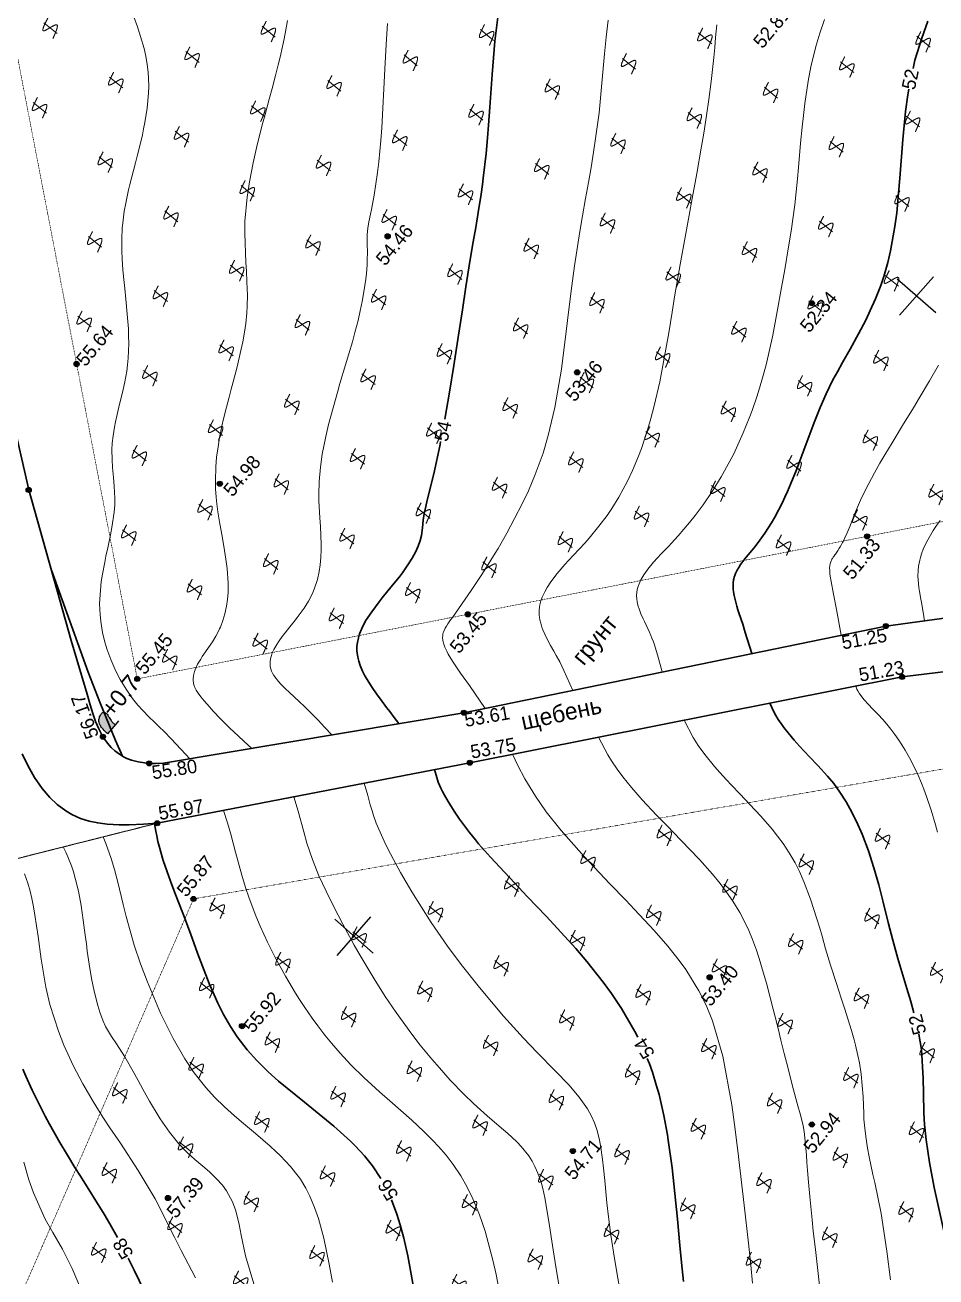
# Model space of a CAD drawing. Header units: millimetres. Extents: x -2893842 to -949497, y -1203244 to 262218.
# Drawn here: x -2253467 to -2200025, y -329815 to -256348 of the extents above; entities that cross this region are included whole.
import ezdxf

# ---------------------------------------------------------------- set-up
doc = ezdxf.new("R2010")
doc.units = ezdxf.units.MM
doc.linetypes.add('g5_05x2', pattern=[3.5, 2.5, -1])
doc.linetypes.add('g5_366', pattern=[0.85, 0.1, -0.75])
doc.layers.get('0').update_dxf_attribs({"lineweight": 5})
for name, color, linetype in [('!!!_ Размеры', 7, 'Continuous'), ('02_сетка', 253, 'Continuous'), ('10_Границы покрытий и угодий', 253, 'Continuous'), ('12_Рельеф', 253, 'Continuous'), ('13_Растительность', 253, 'Continuous'), ('19_Горизонтали', 253, 'Continuous'), ('61_Отметки высоты поверхности', 253, 'Continuous')]:
    doc.layers.add(name, color=color, linetype=linetype)
doc.styles.add('LIKE17', font='d431.shx')
doc.styles.add('LIKE36', font='pragmai.shx')

# ---------------------------------------------------------------- blocks, each defined once
blk = doc.blocks.new('g5_330')
blk.add_hatch(color=0).paths.add_polyline_path([(-0.15, 0, 1), (0.15, 0, 1)])
at = {"color": 0}
blk.add_circle((0, 0), 0.15, dxfattribs=at)
blk = doc.blocks.new('g5_346')
blk.add_hatch(color=0).paths.add_polyline_path([(-0.375, 0), (-0.369, 0.104), (-0.361, 0.21), (-0.353, 0.299), (-0.341, 0.389), (-0.328, 0.465), (-0.313, 0.536), (-0.295, 0.599), (-0.276, 0.655), (-0.253, 0.71), (-0.224, 0.764), (-0.188, 0.818), (-0.144, 0.87), (-0.104, 0.907), (-0.06, 0.94), (-0.01, 0.971), (0.039, 0.993), (0.092, 1.013), (0.153, 1.029), (0.218, 1.041), (0.265, 1.046), (0.312, 1.046), (0.366, 1.041), (0.408, 1.029), (0.443, 1.011), (0.469, 0.986), (0.478, 0.971), (0.49, 0.941), (0.495, 0.904), (0.496, 0.872), (0.492, 0.833), (0.482, 0.774), (0.466, 0.712), (0.449, 0.654), (0.432, 0.601), (0.417, 0.553), (0.396, 0.489), (0.372, 0.417), (0.356, 0.362), (0.343, 0.318), (0.331, 0.269), (0.321, 0.221), (0.316, 0.188), (0.313, 0.153), (0.312, 0.121), (0.314, 0.093), (0.32, 0.067), (0.328, 0.047), (0.338, 0.029), (0.352, 0.015), (0.368, 0.004), (0.375, 0)])
at = {"color": 0}
for points in [[(-0.375, 0), (-0.369, 0.104), (-0.361, 0.21), (-0.353, 0.299), (-0.341, 0.389), (-0.328, 0.465), (-0.313, 0.536), (-0.295, 0.599), (-0.276, 0.655), (-0.253, 0.71), (-0.224, 0.764), (-0.188, 0.818), (-0.144, 0.87), (-0.104, 0.907), (-0.06, 0.94), (-0.01, 0.971), (0.039, 0.993), (0.092, 1.013), (0.153, 1.029), (0.218, 1.041), (0.265, 1.046), (0.312, 1.046), (0.366, 1.041), (0.408, 1.029), (0.443, 1.011), (0.469, 0.986), (0.478, 0.971), (0.49, 0.941), (0.495, 0.904), (0.496, 0.872), (0.492, 0.833), (0.482, 0.774), (0.466, 0.712), (0.449, 0.654), (0.432, 0.601), (0.417, 0.553), (0.396, 0.489), (0.372, 0.417), (0.356, 0.362), (0.343, 0.318), (0.331, 0.269), (0.321, 0.221), (0.316, 0.188), (0.313, 0.153), (0.312, 0.121), (0.314, 0.093), (0.32, 0.067), (0.328, 0.047), (0.338, 0.029), (0.352, 0.015), (0.368, 0.004), (0.375, 0)], [(-0.375, 0), (0.375, 0)], [(0.375, 0), (0.625, 0)]]:
    blk.add_lwpolyline(points, dxfattribs=at)
blk = doc.blocks.new('g5_411')
at = {"color": 0, "linetype": 'Continuous', "lineweight": 15}
for points in [[(0.375, 1), (0.365, 0.998), (0.355, 0.996), (0.346, 0.994), (0.336, 0.991), (0.326, 0.989), (0.316, 0.987), (0.307, 0.985), (0.297, 0.983), (0.287, 0.981), (0.277, 0.979), (0.268, 0.976), (0.258, 0.974), (0.248, 0.972), (0.238, 0.97), (0.228, 0.968), (0.219, 0.966), (0.209, 0.963), (0.199, 0.961), (0.189, 0.959), (0.18, 0.957), (0.17, 0.955), (0.16, 0.952), (0.15, 0.95), (0.141, 0.948), (0.131, 0.946), (0.121, 0.943), (0.111, 0.941), (0.102, 0.939), (0.092, 0.937), (0.082, 0.934), (0.073, 0.932), (0.063, 0.93), (0.053, 0.927), (0.043, 0.925), (0.034, 0.923), (0.024, 0.92), (0.014, 0.918), (0.005, 0.915), (-0.005, 0.913), (-0.015, 0.911), (-0.025, 0.908), (-0.034, 0.906), (-0.044, 0.903), (-0.054, 0.901), (-0.063, 0.898), (-0.073, 0.895), (-0.083, 0.893), (-0.092, 0.89), (-0.102, 0.887), (-0.111, 0.885), (-0.121, 0.882), (-0.131, 0.879), (-0.14, 0.876), (-0.15, 0.873), (-0.159, 0.87), (-0.169, 0.867), (-0.178, 0.864), (-0.188, 0.861), (-0.197, 0.858), (-0.207, 0.855), (-0.216, 0.852), (-0.226, 0.849), (-0.235, 0.845), (-0.245, 0.842), (-0.254, 0.838), (-0.263, 0.834), (-0.272, 0.831), (-0.282, 0.827), (-0.291, 0.823), (-0.3, 0.818), (-0.309, 0.814), (-0.318, 0.809), (-0.327, 0.805), (-0.335, 0.799), (-0.344, 0.794), (-0.352, 0.788), (-0.36, 0.782), (-0.367, 0.775), (-0.374, 0.768), (-0.379, 0.76), (-0.383, 0.75), (-0.385, 0.741), (-0.384, 0.731), (-0.38, 0.721), (-0.375, 0.713), (-0.369, 0.705), (-0.361, 0.698), (-0.354, 0.692), (-0.346, 0.686), (-0.337, 0.681), (-0.329, 0.675), (-0.32, 0.67), (-0.312, 0.665), (-0.303, 0.661), (-0.294, 0.656), (-0.285, 0.652), (-0.276, 0.647), (-0.267, 0.643), (-0.258, 0.639), (-0.249, 0.635), (-0.239, 0.631), (-0.23, 0.627), (-0.221, 0.623), (-0.212, 0.619), (-0.202, 0.616), (-0.193, 0.612), (-0.184, 0.608), (-0.174, 0.605), (-0.165, 0.601), (-0.156, 0.597), (-0.146, 0.594), (-0.137, 0.59), (-0.128, 0.587), (-0.118, 0.584), (-0.109, 0.58), (-0.099, 0.577), (-0.09, 0.573), (-0.081, 0.57), (-0.071, 0.567), (-0.062, 0.563), (-0.052, 0.56), (-0.043, 0.556), (-0.034, 0.553), (-0.024, 0.55), (-0.015, 0.546), (-0.005, 0.543), (0.004, 0.54), (0.013, 0.536), (0.023, 0.533), (0.032, 0.53), (0.042, 0.526), (0.051, 0.523), (0.061, 0.519), (0.07, 0.516), (0.079, 0.513), (0.089, 0.509), (0.098, 0.506), (0.108, 0.502), (0.117, 0.499), (0.126, 0.495), (0.136, 0.492), (0.145, 0.488), (0.154, 0.485), (0.164, 0.481), (0.173, 0.477), (0.182, 0.474), (0.191, 0.47), (0.201, 0.466), (0.21, 0.462), (0.219, 0.458), (0.228, 0.454), (0.238, 0.45), (0.247, 0.446), (0.256, 0.442), (0.265, 0.438), (0.274, 0.433), (0.283, 0.429), (0.292, 0.425), (0.301, 0.42), (0.309, 0.415), (0.318, 0.41), (0.327, 0.405), (0.335, 0.4), (0.343, 0.394), (0.351, 0.388), (0.359, 0.382), (0.367, 0.375), (0.374, 0.368), (0.38, 0.36), (0.385, 0.352), (0.39, 0.343), (0.392, 0.333), (0.392, 0.323), (0.391, 0.313), (0.387, 0.304), (0.382, 0.295), (0.377, 0.287), (0.37, 0.279), (0.363, 0.272), (0.356, 0.266), (0.348, 0.259), (0.34, 0.253), (0.332, 0.248), (0.323, 0.242), (0.315, 0.237), (0.306, 0.232), (0.298, 0.227), (0.289, 0.222), (0.28, 0.217), (0.271, 0.213), (0.262, 0.208), (0.253, 0.204), (0.244, 0.2), (0.235, 0.196), (0.226, 0.192), (0.217, 0.188), (0.207, 0.184), (0.198, 0.18), (0.189, 0.176), (0.179, 0.173), (0.17, 0.169), (0.161, 0.165), (0.151, 0.162), (0.142, 0.158), (0.133, 0.155), (0.123, 0.151), (0.114, 0.148), (0.105, 0.145), (0.095, 0.141), (0.086, 0.138), (0.076, 0.135), (0.067, 0.132), (0.057, 0.129), (0.048, 0.125), (0.038, 0.122), (0.029, 0.119), (0.019, 0.116), (0.01, 0.113), (0, 0.11), (-0.009, 0.107), (-0.019, 0.104), (-0.028, 0.101), (-0.038, 0.098), (-0.048, 0.095), (-0.057, 0.092), (-0.067, 0.089), (-0.076, 0.086), (-0.086, 0.083), (-0.095, 0.08), (-0.105, 0.078), (-0.115, 0.075), (-0.124, 0.072), (-0.134, 0.069), (-0.143, 0.066), (-0.153, 0.063), (-0.162, 0.061), (-0.172, 0.058), (-0.182, 0.055), (-0.191, 0.052), (-0.201, 0.049), (-0.21, 0.047), (-0.22, 0.044), (-0.23, 0.041), (-0.239, 0.038), (-0.249, 0.036), (-0.259, 0.033), (-0.268, 0.03), (-0.278, 0.027), (-0.287, 0.025), (-0.297, 0.022), (-0.307, 0.019), (-0.316, 0.017), (-0.326, 0.014), (-0.336, 0.011), (-0.345, 0.008), (-0.355, 0.006), (-0.364, 0.003), (-0.374, 0), (-0.375, 0)], [(0, 1), (0, 0)]]:
    blk.add_lwpolyline(points, dxfattribs=at)
blk = doc.blocks.new('Топо_07.04.17')
at = {"layer": '02_сетка', "linetype": 'Continuous'}
for p, q in [((-290461, -128586), (-288240, -126570)), ((-288343, -128689), (-290359, -126467))]:
    blk.add_line(p, q, dxfattribs=at)
at = {"layer": '02_сетка', "color": 7, "linetype": 'Continuous'}
for p, q in [((-325366, -162293), (-327383, -160071)), ((-327485, -162190), (-325264, -160174))]:
    blk.add_line(p, q, dxfattribs=at)
at = {"layer": '10_Границы покрытий и угодий', "color": 7, "linetype": 'Continuous', "lineweight": 30}
for points in [[(-221660, -145466), (-237451, -146183), (-251763, -147237), (-267753, -148841), (-284436, -149626), (-292712, -149691), (-318479, -151835), (-337097, -153294), (-337907, -153255), (-338742, -153196), (-339329, -153132), (-340019, -153016), (-340564, -152883), (-341045, -152722), (-341535, -152504), (-342009, -152222), (-342342, -151969), (-342798, -151537), (-343180, -151082), (-343568, -150515), (-343947, -149824), (-344269, -149079), (-344514, -148351)], [(-284245, -146411), (-293315, -146618), (-318497, -148879), (-336333, -149838), (-336800, -149804), (-337171, -149751), (-337440, -149695), (-337801, -149593), (-338184, -149441), (-338432, -149313), (-338618, -149196), (-338848, -149023), (-339091, -148796), (-339275, -148583), (-339471, -148302), (-339692, -147894), (-339885, -147407), (-340018, -146951), (-340125, -146474), (-340222, -145946), (-340330, -145310), (-340899, -142074), (-342387, -133008), (-343555, -122690)]]:
    blk.add_lwpolyline(points, dxfattribs=at)
at = {"layer": '10_Границы покрытий и угодий', "linetype": 'g5_366', "lineweight": 20}
blk.add_lwpolyline([(-345657, -36828), (-325744, -34244), (-300435, -54263), (-277517, -63033), (-271528, -139475), (-337307, -144745)], close=True, dxfattribs=at)
at = {"layer": '10_Границы покрытий и угодий', "color": 7, "linetype": 'g5_05x2', "lineweight": 20}
blk.add_lwpolyline([(-345884, -154481), (-337097, -153294)], dxfattribs=at)
at = {"layer": '10_Границы покрытий и угодий', "color": 7, "linetype": 'g5_366', "lineweight": 20}
blk.add_lwpolyline([(-330321, -287849), (-350719, -184339), (-335483, -157948), (-260135, -153513), (-248052, -288537)], close=True, dxfattribs=at)
at = {"layer": '19_Горизонтали', "linetype": 'Continuous', "lineweight": 20}
for points in [[(-334770, -149754), (-335211, -149144), (-335739, -148439), (-336075, -148013), (-336369, -147655), (-336596, -147381), (-336877, -147038), (-337190, -146635), (-337444, -146276), (-337706, -145860), (-338027, -145276), (-338309, -144662), (-338503, -144162), (-338728, -143442), (-338880, -142795), (-338964, -142304), (-339022, -141812), (-339056, -141160), (-339053, -140753), (-339007, -140118), (-338763, -138832), (-338645, -138406), (-338433, -137727), (-338320, -137389), (-338153, -136900), (-337912, -136174), (-337779, -135744), (-337553, -134866), (-337473, -134446), (-337420, -134060), (-337370, -133348), (-337357, -132848), (-337345, -132253), (-337325, -131787), (-337270, -131216), (-337206, -130828), (-337113, -130411), (-336977, -129920), (-336879, -129614), (-336735, -129195), (-336523, -128613), (-336359, -128171), (-336218, -127782), (-336068, -127346), (-335885, -126740), (-335794, -126375), (-335712, -125980), (-335641, -125558), (-335586, -125132), (-335542, -124692), (-335512, -124273), (-335476, -123408), (-335461, -122537), (-335455, -121905), (-335448, -121367), (-335435, -120806), (-335407, -120149), (-335374, -119682), (-335301, -118997), (-335197, -118351), (-335143, -118084), (-334967, -117378), (-334832, -116922), (-334582, -116172), (-334470, -115862), (-334004, -114638), (-333860, -114265), (-333612, -113613), (-333409, -113050), (-333297, -112721), (-333177, -112348), (-332951, -111537), (-332772, -110668), (-332715, -110267), (-332673, -109814), (-332656, -109431), (-332659, -108986), (-332692, -108483), (-332744, -108029), (-332862, -107316), (-332982, -106732), (-333121, -106123)], [(-331098, -149557), (-331508, -149091), (-332051, -148456), (-332217, -148256), (-332512, -147891), (-332719, -147626), (-333094, -147127), (-333284, -146862), (-333558, -146461), (-333718, -146215), (-333852, -145983), (-333945, -145790), (-334006, -145626), (-334046, -145460), (-334057, -145373), (-334060, -145210), (-334048, -145097), (-334020, -144962), (-333983, -144842), (-333921, -144690), (-333823, -144502), (-333690, -144292), (-333478, -144008), (-333371, -143877), (-333146, -143613), (-332954, -143393), (-332683, -143075), (-332443, -142771), (-332332, -142615), (-332173, -142368), (-332120, -142279), (-331927, -141911), (-331764, -141530), (-331617, -141092), (-331520, -140713), (-331443, -140303), (-331377, -139761), (-331339, -138905), (-331346, -138347), (-331366, -137844), (-331420, -136976), (-331467, -136248), (-331501, -135538), (-331509, -135062), (-331504, -134667), (-331483, -134182), (-331444, -133709), (-331328, -132897), (-331216, -132348), (-331066, -131752), (-330913, -131224), (-330699, -130566), (-330552, -130148), (-330312, -129501), (-330094, -128935), (-329910, -128465), (-329749, -128056), (-329421, -127202), (-329089, -126275), (-328928, -125784), (-328768, -125245), (-328634, -124732), (-328503, -124131), (-328434, -123738), (-328350, -123095), (-328285, -122325), (-328248, -121686), (-328223, -121183), (-328097, -119459), (-327999, -118759), (-327716, -117384), (-327481, -116508), (-327139, -115418), (-326840, -114564), (-326555, -113799), (-326331, -113217), (-326121, -112681), (-325777, -111812), (-325541, -111215), (-325256, -110480), (-325025, -109865), (-324871, -109443), (-324659, -108832), (-324517, -108403), (-324354, -107880), (-324204, -107355)], [(-326326, -149300), (-326709, -148790), (-327039, -148357), (-327300, -148021), (-327513, -147752), (-327731, -147482), (-328017, -147138), (-328529, -146543), (-328752, -146280), (-328952, -146028), (-329100, -145824), (-329213, -145647), (-329319, -145449), (-329379, -145311), (-329425, -145174), (-329457, -145033), (-329470, -144896), (-329469, -144773), (-329446, -144600), (-329383, -144383), (-329337, -144270), (-329265, -144124), (-329146, -143928), (-328947, -143655), (-328838, -143523), (-328738, -143407), (-328511, -143163), (-328389, -143036), (-328064, -142712), (-327760, -142412), (-327580, -142231), (-327244, -141876), (-327116, -141731), (-326808, -141344), (-326554, -140961), (-326396, -140677), (-326150, -140135), (-325994, -139683), (-325893, -139312), (-325801, -138879), (-325728, -138415), (-325693, -138120), (-325615, -137066), (-325593, -136565), (-325539, -135555), (-325504, -135185), (-325396, -134431), (-325230, -133621), (-325034, -132864), (-324720, -131862), (-324720, -131862), (-324476, -131174), (-323722, -129297), (-323535, -128859), (-323082, -127806), (-322822, -127196), (-322541, -126520), (-322328, -125991), (-322067, -125304), (-321871, -124754), (-321697, -124225), (-321534, -123680), (-321347, -122958), (-321273, -122629), (-321174, -122115), (-321126, -121819), (-321073, -121428), (-321021, -120883), (-320996, -120566), (-320967, -120354), (-320888, -119985), (-320784, -119623), (-320643, -119197), (-320552, -118929), (-320292, -118102), (-319944, -116809), (-319799, -116191), (-319542, -114955), (-319407, -114233), (-319210, -113088), (-319030, -111979), (-318846, -110827), (-318605, -109396), (-318379, -108189)], [(-317219, -148764), (-317991, -147329), (-318290, -146790), (-318425, -146542), (-318620, -146174), (-318811, -145797), (-318811, -145797), (-319011, -145367), (-319086, -145181), (-319131, -145053), (-319168, -144931), (-319199, -144807), (-319220, -144693), (-319231, -144601), (-319238, -144500), (-319232, -144350), (-319216, -144244), (-319185, -144127), (-319150, -144039), (-319104, -143948), (-319024, -143822), (-318939, -143709), (-318832, -143582), (-318701, -143435), (-318526, -143241), (-318120, -142785), (-317668, -142272), (-317253, -141791), (-316674, -141105), (-316324, -140679), (-315908, -140159), (-315618, -139789), (-315412, -139520), (-314798, -138693), (-313708, -137093), (-313258, -136362), (-312754, -135468), (-312160, -134260), (-311742, -133269), (-311176, -131688), (-310535, -129488), (-309999, -127329), (-309699, -126052), (-309375, -124697), (-309088, -123556), (-308544, -121586), (-308282, -120687), (-307991, -119705), (-307718, -118781), (-307470, -117926), (-307117, -116660), (-306646, -114794), (-306194, -112666), (-305934, -111382), (-305733, -110428), (-305508, -109447)], [(-311988, -148294), (-312376, -147072), (-312568, -146546), (-312728, -146157), (-312840, -145891), (-312991, -145530), (-313158, -145102), (-313249, -144841), (-313332, -144562), (-313373, -144399), (-313418, -144163), (-313442, -143960), (-313450, -143810), (-313449, -143679), (-313422, -143414), (-313377, -143210), (-313340, -143085), (-313260, -142873), (-313154, -142653), (-312981, -142363), (-312817, -142133), (-312563, -141823), (-312142, -141383), (-311625, -140905), (-311390, -140700), (-311053, -140412), (-310328, -139792), (-310033, -139529), (-309382, -138902), (-308841, -138321), (-308516, -137943), (-308036, -137333), (-307428, -136464), (-307057, -135869), (-306615, -135080), (-306396, -134655), (-305884, -133549), (-305638, -132958), (-305363, -132248), (-304885, -130880), (-304036, -128088), (-303699, -126896), (-303424, -125915), (-302922, -124177), (-302449, -122602), (-302069, -121356), (-301777, -120404), (-301347, -118986), (-300919, -117534), (-300675, -116679), (-300397, -115668), (-300156, -114748), (-299899, -113706), (-299589, -112329), (-299468, -111741), (-299356, -111170), (-299199, -110438)], [(-292879, -110840), (-293247, -111615), (-293571, -112367), (-293988, -113508), (-294242, -114322), (-294585, -115600), (-294751, -116298), (-294901, -116975), (-295093, -117889), (-295381, -119304), (-295513, -119944), (-295847, -121451), (-296235, -122972), (-296482, -123862), (-296857, -125157), (-297160, -126186), (-297565, -127559), (-297983, -128902), (-298576, -130585), (-298864, -131318), (-299111, -131906), (-299328, -132395), (-299694, -133166), (-299906, -133585), (-300352, -134410), (-301049, -135562), (-301324, -135977), (-301934, -136831), (-302560, -137625), (-303172, -138334), (-303704, -138901), (-304083, -139283), (-304452, -139636), (-304830, -139982), (-305267, -140364), (-305465, -140530), (-305658, -140691), (-305931, -140920), (-306183, -141134), (-306434, -141355), (-306612, -141521), (-306752, -141659), (-307093, -142034), (-307295, -142306), (-307355, -142400), (-307429, -142528), (-307498, -142668), (-307569, -142845), (-307651, -143183), (-307666, -143409), (-307662, -143557), (-307639, -143761), (-307583, -144046), (-307521, -144276), (-307424, -144586), (-307365, -144758), (-307258, -145062), (-307152, -145371), (-307078, -145604), (-307031, -145766), (-306973, -145996), (-306942, -146128), (-306820, -146790), (-306653, -147815)], [(-288534, -131755), (-289146, -132601), (-289861, -133553), (-290259, -134070), (-291013, -135037), (-291155, -135218), (-291399, -135528), (-291744, -135970), (-292247, -136622), (-292595, -137085), (-292967, -137598), (-293583, -138503), (-293956, -139099), (-294399, -139880), (-294633, -140324), (-294740, -140526), (-294883, -140790), (-294961, -140929), (-295123, -141204), (-295252, -141406), (-295292, -141465), (-295367, -141574), (-295454, -141693), (-295543, -141807), (-295590, -141866), (-295684, -141976), (-295781, -142083), (-295824, -142130), (-295896, -142208), (-295937, -142255), (-295988, -142316), (-296019, -142357), (-296061, -142418), (-296084, -142457), (-296132, -142556), (-296158, -142624), (-296180, -142698), (-296188, -142727), (-296212, -142856), (-296227, -143025), (-296230, -143206), (-296226, -143335), (-296206, -143652), (-296153, -144415), (-296090, -145316), (-295983, -146857)], [(-291025, -146566), (-291047, -146048), (-291089, -145471), (-291104, -145272), (-291132, -144814), (-291139, -144587), (-291141, -144378), (-291132, -144112), (-291121, -143945), (-291071, -143580), (-291071, -143580), (-291016, -143334), (-290910, -142994), (-290855, -142851), (-290764, -142643), (-290626, -142374), (-290397, -141995), (-290217, -141734), (-289931, -141362), (-289744, -141138), (-289459, -140817)]]:
    blk.add_lwpolyline(points, dxfattribs=at)
at = {"layer": '19_Горизонтали', "linetype": 'Continuous', "lineweight": 30}
for points in [[(-317654, -131629), (-317203, -130093), (-316775, -128567), (-316303, -126828), (-315911, -125372), (-315556, -124058), (-315254, -122964), (-314994, -122045), (-314835, -121492), (-314592, -120654), (-314349, -119808), (-314058, -118756), (-313913, -118201), (-313824, -117846), (-313498, -116421), (-313311, -115515), (-313167, -114772), (-312973, -113743), (-312773, -112663), (-312620, -111842), (-312237, -109935), (-311881, -108395)], [(-288047, -114279), (-287879, -113817), (-287341, -112575), (-286877, -111617)], [(-301318, -147336), (-301554, -146067), (-301652, -145559), (-301723, -145207), (-301795, -144863), (-301833, -144683), (-301874, -144473), (-301965, -143826), (-301975, -143619), (-301974, -143454), (-301965, -143314), (-301933, -143093), (-301890, -142918), (-301872, -142864), (-301832, -142760), (-301765, -142617), (-301732, -142557), (-301618, -142375), (-301505, -142223), (-301381, -142073), (-300999, -141677), (-300502, -141199), (-300205, -140897), (-299763, -140405), (-299306, -139836), (-299076, -139525), (-298530, -138717), (-298353, -138433), (-298169, -138125), (-297910, -137673), (-297494, -136907), (-297238, -136414), (-296933, -135812), (-296150, -134274), (-295699, -133435), (-295266, -132688), (-294773, -131917), (-294458, -131462), (-294097, -130958), (-293565, -130225), (-292981, -129400), (-292470, -128638), (-292143, -128120), (-291762, -127471), (-291365, -126726), (-291127, -126224), (-290797, -125431), (-290562, -124776), (-290147, -123375), (-289955, -122590), (-289711, -121455), (-289543, -120597), (-289121, -118360), (-288778, -116750), (-288529, -115775), (-288436, -115465)], [(-322351, -149086), (-322580, -148706), (-322807, -148325), (-322965, -148060), (-323270, -147542), (-323435, -147251), (-323706, -146743), (-323911, -146310), (-324014, -146064), (-324117, -145782), (-324217, -145444), (-324272, -145186), (-324306, -144945), (-324315, -144563), (-324315, -144563), (-324284, -144299), (-324236, -144082), (-324147, -143811), (-324052, -143591), (-323886, -143286), (-323610, -142878), (-323198, -142379), (-322698, -141853), (-322489, -141645), (-322110, -141276), (-321800, -140974), (-321355, -140529), (-321151, -140316), (-320953, -140098), (-320774, -139891), (-320484, -139525), (-320484, -139525), (-320253, -139192), (-320253, -139192), (-320064, -138871), (-319905, -138542), (-319798, -138263), (-319798, -138263), (-319679, -137817), (-319679, -137817), (-319597, -137389), (-319494, -137003), (-319351, -136592), (-319219, -136247), (-318668, -134748), (-318109, -133088), (-318051, -132903)], [(-338677, -149151), (-338983, -148191), (-339651, -145863), (-340119, -144035), (-341593, -137847)]]:
    blk.add_lwpolyline(points, dxfattribs=at)
at = {"layer": '19_Горизонтали', "color": 252, "linetype": 'Continuous', "lineweight": 20}
for points in [[(-291668, -158967), (-291732, -158543), (-291888, -157655), (-292067, -156815), (-292177, -156369), (-292275, -156008), (-292435, -155478), (-292610, -154964), (-292804, -154455), (-293009, -153978), (-293165, -153646), (-293312, -153355), (-293508, -152997), (-293708, -152658), (-293908, -152344), (-294115, -152041), (-294357, -151714), (-294648, -151344), (-294851, -151083), (-295067, -150782), (-295194, -150582), (-295315, -150358), (-295380, -150211), (-295419, -150105), (-295473, -149921)], [(-301546, -185328), (-301552, -183742), (-301553, -182500), (-301549, -181421), (-301544, -180750), (-301524, -179377), (-301505, -178526), (-301485, -177839), (-301468, -177366), (-301451, -176928), (-301435, -176551), (-301422, -176126), (-301425, -175537), (-301444, -175206), (-301478, -174877), (-301533, -174493), (-301614, -174001), (-301797, -172824), (-301956, -171689), (-302065, -170865), (-302170, -170060), (-302259, -169375), (-302352, -168672), (-302414, -168217), (-302645, -166652), (-302756, -165984), (-302904, -165168), (-303011, -164656), (-303169, -164000), (-303325, -163452), (-303493, -162952), (-303729, -162354), (-304065, -161639), (-304368, -161074), (-304686, -160536), (-305066, -159943), (-305733, -158988), (-306664, -157757), (-307414, -156796), (-307938, -156119), (-308674, -155133), (-309216, -154353), (-309655, -153662), (-309933, -153183), (-310206, -152666), (-310387, -152285), (-310810, -151197)], [(-305698, -150772), (-305293, -151840), (-305042, -152347), (-304729, -152900), (-304729, -152900), (-304239, -153666), (-303963, -154062), (-303626, -154528), (-303363, -154881), (-302938, -155442), (-302669, -155796), (-302421, -156123), (-301862, -156882), (-301294, -157710), (-301020, -158146), (-300749, -158616), (-300447, -159206), (-300179, -159823), (-299985, -160350), (-299772, -161029), (-299516, -162032), (-299274, -163229), (-299174, -163795), (-299092, -164279), (-298963, -165043), (-298789, -166029), (-298789, -166029), (-298568, -167139), (-298383, -168016), (-298258, -168617), (-297998, -169977), (-297907, -170537), (-297863, -170845), (-297788, -171475), (-297751, -171901), (-297716, -172576), (-297754, -173923), (-297836, -174900), (-297856, -175227), (-297869, -175575), (-297872, -175934), (-297863, -176383), (-297837, -176935), (-297798, -177463), (-297699, -178505), (-297648, -178990), (-297483, -180835), (-297388, -183078), (-297380, -184763)], [(-315923, -151623), (-315701, -152309), (-315382, -153129), (-314872, -154219), (-314341, -155193), (-313607, -156380), (-312454, -158042), (-311112, -159828), (-310297, -160887), (-309846, -161478), (-308843, -162827), (-308145, -163836), (-307579, -164740), (-307248, -165327), (-306625, -166649), (-306625, -166649), (-306310, -167529), (-306042, -168491), (-305666, -170619), (-305460, -173511), (-305431, -174672), (-305410, -176241), (-305400, -179454), (-305412, -181690), (-305423, -182997), (-305433, -184041)], [(-328962, -152656), (-328797, -153532), (-328616, -154759), (-328505, -155439), (-328288, -156439), (-328016, -157424), (-327543, -158844), (-327164, -159857), (-326948, -160413), (-326419, -161710), (-326146, -162346), (-325487, -163798), (-324949, -164898), (-324419, -165913), (-323643, -167287), (-323228, -167969), (-322654, -168862), (-322270, -169428), (-321712, -170207), (-321017, -171112), (-320510, -171731), (-320152, -172149), (-319805, -172539), (-319172, -173217), (-318717, -173701), (-318495, -173948), (-318222, -174273), (-318014, -174545), (-317640, -175135), (-317474, -175480), (-317350, -175799), (-317220, -176223), (-317099, -176767), (-317039, -177138), (-316975, -177710), (-316902, -179099), (-316844, -180779), (-316793, -181911), (-316737, -182967)], [(-313143, -184632), (-313276, -182646), (-313344, -181313), (-313379, -180318), (-313399, -179229), (-313399, -178411), (-313372, -177092), (-313359, -176350), (-313359, -175851), (-313381, -175138), (-313414, -174691), (-313488, -174125), (-313590, -173657), (-313719, -173248), (-313906, -172795), (-314311, -172050), (-314836, -171276), (-315529, -170378), (-316462, -169185), (-317162, -168256), (-318184, -166834), (-319407, -165008), (-320311, -163546), (-320988, -162377), (-321786, -160890), (-322710, -158982), (-323235, -157781), (-323568, -156961), (-323831, -156275), (-323987, -155845), (-324169, -155293), (-324330, -154734), (-324438, -154279), (-324494, -153998), (-324554, -153635), (-324635, -153079), (-324769, -152328)], [(-320231, -183213), (-320330, -181852), (-320417, -181001), (-320681, -179258), (-320900, -178262), (-321048, -177713), (-321178, -177289), (-321439, -176557), (-321737, -175859), (-322101, -175147), (-322453, -174563), (-322839, -173995), (-323122, -173614), (-323590, -173025), (-324220, -172290), (-324790, -171656), (-325379, -171013), (-325924, -170417), (-326742, -169486), (-327417, -168653), (-327959, -167920), (-328399, -167274), (-328721, -166770), (-329081, -166173), (-329360, -165682), (-329715, -165021), (-329976, -164506), (-330167, -164111), (-330638, -163066), (-331128, -161858), (-331452, -160963), (-331773, -159975), (-331957, -159342), (-332229, -158281), (-332374, -157621), (-332515, -156881), (-332729, -155494), (-332887, -154421), (-333003, -153733), (-333156, -152985)], [(-334485, -180986), (-334822, -179109), (-334922, -177875), (-334974, -177240), (-335088, -176415), (-335216, -175874), (-335485, -175182), (-335687, -174831), (-335986, -174415), (-336359, -173974), (-336710, -173594), (-337122, -173153), (-337530, -172689), (-337963, -172121), (-338424, -171399), (-338874, -170558), (-339382, -169443), (-339692, -168696), (-339911, -168160), (-340136, -167613), (-340527, -166710), (-340928, -165881), (-341171, -165418), (-341452, -164809), (-341566, -164470), (-341700, -163928), (-341775, -163535), (-341895, -162676), (-341962, -161906), (-342003, -161054), (-342022, -160290), (-342028, -159864), (-342035, -159345), (-342051, -158451), (-342084, -157581), (-342146, -156742), (-342232, -156037), (-342310, -155576), (-342386, -155214), (-342529, -154667), (-342619, -154382), (-342736, -154056)], [(-340338, -153731), (-340221, -154131), (-340010, -155038), (-339889, -155709), (-339778, -156467), (-339612, -157799), (-339521, -158524), (-339242, -160247), (-338997, -161383), (-338735, -162430), (-338156, -164384), (-337589, -165958), (-337039, -167218), (-336637, -168001), (-336353, -168493), (-336011, -169028), (-335570, -169641), (-335060, -170269), (-334535, -170859), (-334060, -171367), (-333425, -172035), (-332647, -172877), (-332353, -173217), (-332115, -173504), (-331598, -174196), (-331222, -174797), (-331109, -175004), (-330853, -175548), (-330665, -176045), (-330463, -176733), (-330312, -177416), (-330137, -178588), (-329993, -180141), (-329910, -181214)], [(-337878, -180053), (-338534, -178356), (-338831, -177548), (-339703, -175177), (-339703, -175177), (-340501, -173411), (-341365, -171715), (-341869, -170745), (-342211, -170068), (-342681, -169092), (-343156, -168007), (-343583, -166897), (-344001, -165610), (-344227, -164768), (-344552, -163148), (-344682, -162107), (-344772, -160455), (-344795, -159109), (-344833, -157852), (-344864, -157343), (-344908, -156853), (-344962, -156420), (-345043, -155923), (-345164, -155376)], [(-344644, -179904), (-345011, -178692), (-345438, -177510), (-345897, -176459), (-346259, -175640), (-346764, -174030), (-346933, -173237), (-347112, -172174)]]:
    blk.add_lwpolyline(points, dxfattribs=at)
at = {"layer": '19_Горизонтали', "color": 252, "linetype": 'Continuous', "lineweight": 30}
for points in [[(-294240, -169354), (-294343, -168667), (-294485, -167892), (-294822, -166074), (-294992, -164982), (-295139, -163908), (-295297, -162707), (-295444, -161664), (-295612, -160642), (-295817, -159611), (-296070, -158601), (-296316, -157809), (-296601, -157048), (-296796, -156599), (-297096, -155994), (-297402, -155460), (-297708, -154986), (-298201, -154294), (-298626, -153729), (-299139, -153043), (-299412, -152662), (-299412, -152662), (-299724, -152197), (-299938, -151846), (-300040, -151665), (-300205, -151348), (-300316, -151108), (-300413, -150874), (-300585, -150346)], [(-320575, -152000), (-320497, -152480), (-320442, -152750), (-320334, -153118), (-320258, -153328), (-320172, -153551), (-320001, -153955), (-319717, -154557), (-319454, -155055), (-318961, -155895), (-318661, -156364), (-318496, -156612), (-317886, -157487), (-317186, -158445), (-316911, -158814), (-315992, -160031), (-315045, -161285), (-313533, -163371), (-312976, -164195), (-312153, -165510), (-311751, -166216), (-311257, -167167), (-310626, -168600), (-310502, -168955)], [(-326408, -175482), (-326811, -174702), (-327223, -174054), (-327690, -173419), (-327934, -173116), (-328808, -172127), (-330366, -170534), (-331726, -169128), (-332268, -168518), (-332856, -167794), (-333348, -167106), (-333851, -166274), (-334168, -165638), (-334493, -164880), (-334748, -164192), (-335129, -162985), (-335607, -161140), (-335892, -159942), (-336194, -158715), (-336527, -157467), (-336714, -156752), (-336998, -155504), (-337141, -154635), (-337174, -154359), (-337205, -154031), (-337223, -153745), (-337262, -153314)], [(-342164, -177190), (-342505, -176347), (-342773, -175735), (-343910, -173374), (-344172, -172831), (-344532, -172060), (-344889, -171262), (-345364, -170132), (-345560, -169642), (-345796, -169020), (-346147, -168035), (-346426, -167179), (-346560, -166738)]]:
    blk.add_lwpolyline(points, dxfattribs=at)
at = {"layer": '19_Горизонтали', "color": 42, "linetype": 'Continuous', "lineweight": 30}
for points in [[(-310088, -170251), (-309999, -170570), (-309879, -171087), (-309733, -171848), (-309642, -172436), (-309498, -173690), (-309418, -174840), (-309402, -175161), (-309361, -176793), (-309395, -179811), (-309432, -181380), (-309450, -182382), (-309459, -183502)], [(-293674, -185324), (-293863, -182996), (-294044, -181294), (-294207, -179666), (-294318, -178187), (-294364, -176830), (-294355, -175929), (-294322, -175248), (-294222, -174091), (-294135, -173217), (-294043, -171542), (-294043, -171542), (-294102, -170624)], [(-325230, -182048), (-325288, -181056), (-325354, -180180), (-325466, -179112), (-325584, -178309), (-325707, -177667), (-325928, -176794)], [(-340948, -180479), (-341391, -179211), (-341667, -178469)]]:
    blk.add_lwpolyline(points, dxfattribs=at)
at = {"layer": '12_Рельеф', "linetype": 'Continuous', "lineweight": 20, "xscale": 999.9999999999995, "yscale": 999.9999999999995, "zscale": 999.9999999999995, "rotation": 43.98139083737546}
blk.add_blockref('g5_346', (-339113, -147504, -67200), dxfattribs=at)
at = {"layer": '13_Растительность', "linetype": 'Continuous', "lineweight": 20, "xscale": 999.9999999999995, "yscale": 999.9999999999995, "zscale": 999.9999999999995, "rotation": 43.98139083737546}
for p in [(-337718, -106591, -67200), (-325017, -108232, -67200), (-329631, -109210, -67200), (-334246, -110189, -67200), (-312316, -109872, -67200), (-338860, -111168, -67200), (-316930, -110851, -67200), (-321545, -111829, -67200), (-299615, -111512, -67200), (-304230, -112491, -67200), (-326159, -112808, -67200), (-286915, -113152, -67200), (-330773, -113787, -67200), (-308844, -113470, -67200), (-335388, -114766, -67200), (-313458, -114448, -67200), (-291529, -114131, -67200), (-318073, -115427, -67200), (-296143, -115110, -67200), (-300758, -116089, -67200), (-322687, -116406, -67200), (-305372, -117067, -67200), (-327301, -117385, -67200), (-288057, -117729, -67200), (-331916, -118364, -67200), (-309986, -118046, -67200), (-314601, -119025, -67200), (-292671, -118708, -67200), (-336530, -119342, -67200), (-319215, -120004, -67200), (-297285, -119687, -67200), (-301900, -120665, -67200), (-323829, -120983, -67200), (-328443, -121961, -67200), (-306514, -121644, -67200), (-333058, -122940, -67200), (-311128, -122623, -67200), (-289199, -122306, -67200), (-315743, -123602, -67200), (-293813, -123284, -67200), (-337672, -123919, -67200), (-298428, -124263, -67200), (-320357, -124580, -67200), (-324971, -125559, -67200), (-303042, -125242, -67200), (-329586, -126538, -67200), (-307656, -126221, -67200), (-312271, -127199, -67200), (-290341, -126882, -67200), (-334200, -127517, -67200), (-294955, -127861, -67200), (-316885, -128178, -67200), (-321499, -129157, -67200), (-299570, -128840, -67200), (-326114, -130136, -67200), (-304184, -129819, -67200), (-308798, -130797, -67200), (-330728, -131115, -67200), (-291483, -131459, -67200), (-335342, -132093, -67200), (-313413, -131776, -67200), (-296098, -132438, -67200), (-318027, -132755, -67200), (-322641, -133734, -67200), (-300712, -133416, -67200), (-305326, -134395, -67200), (-327256, -134712, -67200), (-309941, -135374, -67200), (-331870, -135691, -67200), (-292626, -136035, -67200), (-336484, -136670, -67200), (-314555, -136353, -67200), (-319169, -137332, -67200), (-297240, -137014, -67200), (-323784, -138310, -67200), (-301854, -137993, -67200), (-306469, -138972, -67200), (-328398, -139289, -67200), (-289153, -139633, -67200), (-333012, -140268, -67200), (-311083, -139951, -67200), (-315697, -140929, -67200), (-293768, -140612, -67200), (-320312, -141908, -67200), (-298382, -141591, -67200), (-324926, -142887, -67200), (-334919, -144193, -67200), (-329540, -143866, -67200)]:
    blk.add_blockref('g5_411', p, dxfattribs=at)
at = {"layer": '13_Растительность', "color": 7, "linetype": 'Continuous', "lineweight": 20, "xscale": 999.9999999999995, "yscale": 999.9999999999995, "zscale": 999.9999999999995, "rotation": 43.98139083737546}
for p in [(-307253, -157716, -652300), (-311867, -158695, -652300), (-333797, -159012, -652300), (-316482, -159674, -652300), (-294552, -159356, -652300), (-299166, -160335, -652300), (-321096, -160652, -652300), (-325710, -161631, -652300), (-303781, -161314, -652300), (-330324, -162610, -652300), (-308395, -162293, -652300), (-313009, -163272, -652300), (-334939, -163589, -652300), (-295694, -163933, -652300), (-317624, -164250, -652300), (-322238, -165229, -652300), (-300309, -164912, -652300), (-326852, -166208, -652300), (-304923, -165891, -652300), (-309537, -166869, -652300), (-331467, -167187, -652300), (-292222, -167531, -652300), (-336081, -168165, -652300), (-314152, -167848, -652300), (-340695, -169144, -652300), (-318766, -168827, -652300), (-296836, -168510, -652300), (-323380, -169806, -652300), (-301451, -169488, -652300), (-306065, -170467, -652300), (-327995, -170784, -652300), (-332609, -171763, -652300), (-310679, -171446, -652300), (-293364, -172107, -652300), (-337223, -172742, -652300), (-315294, -172425, -652300), (-319908, -173404, -652300), (-297979, -173086, -652300), (-341838, -173721, -652300), (-302593, -174065, -652300), (-324522, -174382, -652300), (-307207, -175044, -652300), (-329137, -175361, -652300), (-333751, -176340, -652300), (-311822, -176023, -652300), (-316436, -177001, -652300), (-294507, -176684, -652300), (-338365, -177319, -652300), (-321050, -177980, -652300), (-299121, -177663, -652300), (-342980, -178297, -652300), (-303735, -178642, -652300), (-325665, -178959, -652300), (-330279, -179938, -652300), (-308350, -179620, -652300), (-334893, -180917, -652300), (-312964, -180599, -652300), (-317578, -181578, -652300), (-295649, -181261, -652300), (-300263, -182239, -652300), (-322193, -182557, -652300), (-304877, -183218, -652300)]:
    blk.add_blockref('g5_411', p, dxfattribs=at)
at = {"layer": '61_Отметки высоты поверхности', "linetype": 'Continuous', "lineweight": 20, "xscale": 999.9999999999995, "yscale": 999.9999999999995, "zscale": 999.9999999999995, "rotation": 43.98139083737546}
for p in [(-319784, -120597, 73920), (-338759, -125985, 19420), (-295499, -127305, 73920), (-309634, -129779, 73920), (-342387, -133008, -67200), (-331205, -133914, 128920), (-293822, -141261, 19420), (-317611, -143167, 19420), (-337307, -144745, 19420), (-293315, -146618, -67200), (-339692, -147894, -67200), (-318497, -148879, -67200)]:
    blk.add_blockref('g5_330', p, dxfattribs=at)
at = {"layer": '61_Отметки высоты поверхности', "color": 7, "linetype": 'Continuous', "lineweight": 20, "xscale": 999.9999999999995, "yscale": 999.9999999999995, "zscale": 999.9999999999995, "rotation": 43.98139083737546}
for p in [(-337171, -149751, -67200), (-292712, -149691, -67200), (-318479, -151835, -67200), (-337097, -153294, -67200), (-335483, -157948, -67200), (-333497, -165685, -67200), (-305912, -165933, -67200), (-338950, -175217, -9700), (-315039, -175159, -67200), (-300931, -175190, -67200)]:
    blk.add_blockref('g5_330', p, dxfattribs=at)
at = {"layer": '10_Границы покрытий и угодий', "linetype": 'Continuous', "lineweight": 15, "style": 'LIKE36'}
blk.add_text('грунт', height=1000, rotation=43.98139, dxfattribs=at).set_placement((-311208, -146975, -67200))
at = {"layer": '10_Границы покрытий и угодий', "color": 7, "linetype": 'Continuous', "lineweight": 15, "style": 'LIKE36'}
blk.add_text('щебень', height=1000, rotation=5.65182, dxfattribs=at).set_placement((-315157, -150285, -67200))
at = {"layer": '12_Рельеф', "linetype": 'Continuous', "lineweight": 15, "style": 'LIKE36'}
blk.add_text('+0.7', height=1000, rotation=43.98139, dxfattribs=at).set_placement((-339009, -146897, -67200))
at = {"layer": '19_Горизонтали', "linetype": 'Continuous', "lineweight": 15, "style": 'LIKE36'}
for s, p in [('52', (-288091, -115584, -33200)), ('54', (-317658, -133014, -33200))]:
    blk.add_text(s, height=800, rotation=71.43094, dxfattribs=at).set_placement(p)
at = {"layer": '19_Горизонтали', "color": 42, "linetype": 'Continuous', "lineweight": 15, "style": 'LIKE36'}
for s, rotation, p in [('54', 115.10334, (-309579, -170015, -33200)), ('52', 98.66951, (-293634, -170590, -33200)), ('56', 115.10334, (-325460, -176579, -33200)), ('58', 115.10334, (-341295, -178244, -33200))]:
    blk.add_text(s, height=800, rotation=rotation, dxfattribs=at).set_placement(p)
at = {"layer": '61_Отметки высоты поверхности', "linetype": 'Continuous', "lineweight": 15, "style": 'LIKE17'}
for s, rotation, p in [('52.81', 43.98139, (-296695, -112180, -67200)), ('54.46', 43.98139, (-320132, -122352, -12700)), ('55.64', 43.98139, (-338268, -126242, -12700)), ('52.34', 43.98139, (-295847, -129060, -12700)), ('53.46', 43.98139, (-309982, -131533, -12700)), ('54.98', 43.98139, (-330550, -134809, 42300)), ('51.33', 43.98139, (-294971, -143747, -67200)), ('55.45', 43.98139, (-336852, -144604, -12700)), ('53.45', 43.98139, (-318388, -145456, -12700)), ('56.17', 103.61424, (-339911, -147810, -67200)), ('51.25', 3.59944, (-295978, -147696, -67200))]:
    blk.add_text(s, height=800, rotation=rotation, dxfattribs=at).set_placement(p)
at = {"layer": '61_Отметки высоты поверхности', "color": 7, "linetype": 'Continuous', "lineweight": 15, "style": 'LIKE17'}
for s, rotation, p in [('53.61', 3.59944, (-318474, -149724, -67200)), ('51.23', 3.59944, (-295185, -149692, -67200)), ('55.80', 2.22188, (-337059, -150708, -67200)), ('53.75', 3.59944, (-318334, -151612, -67200)), ('55.97', 3.59944, (-336932, -153133, -67200)), ('55.87', 43.98139, (-335907, -157843, -46700)), ('55.92', 43.98139, (-332919, -166217, -46700)), ('53.40', 43.98139, (-306055, -167691, -46700)), ('57.39', 43.98139, (-338627, -176511, 10800)), ('54.71', 43.98139, (-315182, -176916, -46700)), ('52.94', 43.98139, (-301074, -176947, -46700))]:
    blk.add_text(s, height=800, rotation=rotation, dxfattribs=at).set_placement(p)

msp = doc.modelspace()

# ---------------------------------------------------------------- block references
at = {"layer": '!!!_ Размеры', "color": 1, "lineweight": 0, "rotation": 6.471407436947433}
msp.add_blockref('Топо_07.04.17', (-1928038.79367, -112877.83782), dxfattribs=at)

doc.saveas('drawing.dxf')
